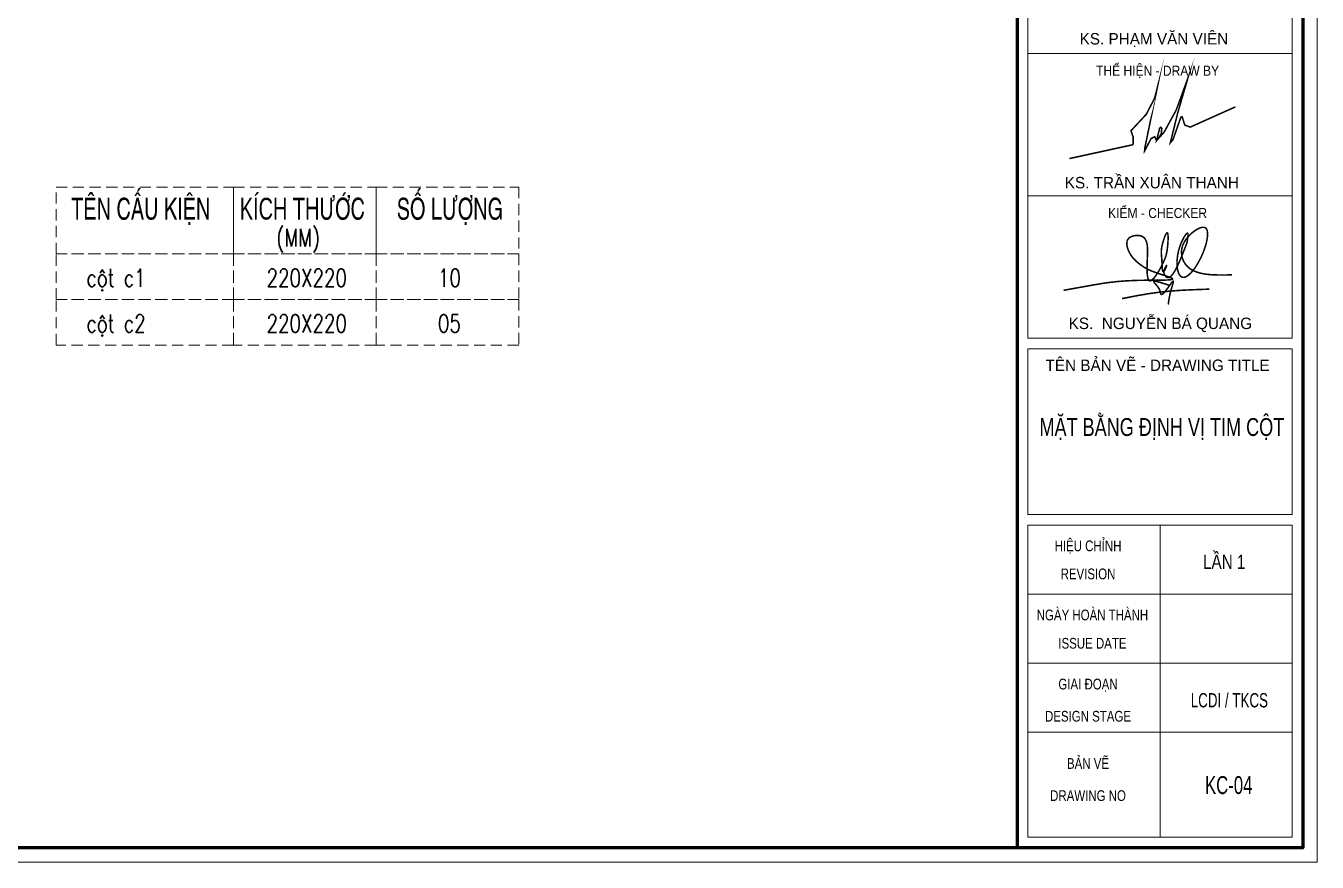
# Model space of a CAD drawing. Header units: millimetres. Extents: x -295047 to 29144, y -724756 to -246879.
# Drawn here: x -103966 to -89504, y -368365 to -359003 of the extents above; entities that cross this region are included whole.
import ezdxf
from ezdxf.enums import TextEntityAlignment as Align

# ---------------------------------------------------------------- set-up
doc = ezdxf.new("R2010")
doc.units = ezdxf.units.MM
doc.header["$MEASUREMENT"] = 0
doc.linetypes.add('HIDDEN', pattern=[0.375, 0.25, -0.125])
doc.layers.get('Defpoints').update_dxf_attribs({"color": 1})
for name, color, linetype, lineweight in [('Khungten_LCDI', 7, 'Continuous', 5), ('LC ISO', 153, 'Continuous', 13), ('LC MANH DUT', 35, 'HIDDEN', 5), ('LC Net dam 1', 30, 'Continuous', 30), ('LC Net thay', 7, 'Continuous', 25), ('LC Text1', 3, 'Continuous', 20), ('LC Text2', 7, 'Continuous', 25)]:
    doc.layers.add(name, color=color, linetype=linetype, lineweight=lineweight)
doc.styles.add('Khungten', font='VHAVAN_1.TTF', dxfattribs={"width": 0.9, "height": 5000})
doc.styles.add('LC 2', font='VHARIALN_1.TTF', dxfattribs={"width": 0.7})
doc.styles.add('LC 3', font='vnsimli.shx', dxfattribs={"width": 0.75})
doc.styles.add('Title', font='VHBLACK_1.TTF', dxfattribs={"width": 0.8})
doc.styles.add('VNAVANTH', font='VHAVANB_1.TTF', dxfattribs={"width": 0.6})

# ---------------------------------------------------------------- blocks, each defined once
blk = doc.blocks.new('NGUYEN BA QUANG')
at = {"layer": 'LC ISO', "const_width": 54}
for points in [[(-3416, -557, -0.001023), (-2231, -345, -0.008385), (-1869, -289, -0.026114), (-905, -212, -0.007166), (-491, -205, 0.001773), (-49, -203, 0.009736), (200, -197, 0.025773), (331, -186, 0.054465), (383, -173, 0.09183), (397, -166, 0.386262), (399, -152, 0.129793), (379, -135, 0.036801), (321, -108, 0.016128), (184, -59, -0.006736), (-183, 62, -0.023924), (-416, 154, -0.046785), (-684, 310, -0.041509), (-918, 503, -0.092678), (-1136, 813, -0.077778), (-1199, 1035, -0.070106), (-1196, 1141, -0.201572), (-1106, 1286, -0.091887), (-982, 1343, -0.118851), (-732, 1351, -0.227561), (-543, 1208, -0.055716), (-508, 1121, -0.035741), (-487, 1019, -0.022757), (-478, 904, -0.018678), (-477, 714, 0.005361), (-493, 294, 0.022501), (-487, 25, 0.024956), (-474, -85, 0.051878), (-451, -169, 0.084004), (-427, -209, 0.302699), (-372, -224, 0.091028), (-331, -204, 0.045769), (-285, -164, 0.031407), (-218, -87, 0.026473), (-114, 66, 0.038878), (124, 530, 0.063388), (207, 831, 0.030377), (243, 1236, 0.019395), (241, 1350, 0.050857), (231, 1429, 0.089259), (221, 1451, 0.446193), (202, 1454, 0.08967), (185, 1438, 0.048315), (156, 1388, 0.024568), (114, 1288, 0.037087), (24, 971, 0.06811), (7, 722, 0.007404), (19, 571, -0.009821), (27, 442, 0.013775), (38, 214, 0.023991), (46, 154, 0.068642), (58, 113, 0.168495), (71, 99, 0.190472), (82, 99, 0.135753), (102, 116, 0.042547), (133, 165, 0.037247), (185, 280, 0.083462), (192, 310, 0.752396), (189, 311, 0.077103), (170, 286, 0.067778), (106, 135, 0.079642), (97, 52, 0.07615), (107, 12, 0.090818), (168, -77, 0.162992), (233, -111, 0.134535), (287, -101, 0.046135), (315, -85, 0.0589), (372, -33, 0.033446), (431, 44, 0.020493), (492, 142, 0.018931), (584, 325, 0.012315), (712, 617, 0.006262), (906, 1114)], [(906, 1114, 0.006821), (929, 1272, 0.011774), (937, 1340, 0.026266), (938, 1394, 0.052103), (935, 1423, 0.076783), (930, 1436, 0.163971), (923, 1442, 0.170042), (914, 1442, 0.080479), (902, 1436, 0.05585), (881, 1417, 0.031056), (847, 1375, 0.025203), (791, 1286, 0.116129), (556, 476, 0.061974), (575, 166, 0.045365), (610, 47, 0.070676), (660, -41, 0.091415), (710, -86, 0.146905), (783, -104, 0.068448), (833, -95, 0.049636), (885, -72, 0.053986), (978, -6, 0.029209), (1056, 69, 0.021304), (1134, 162, 0.025491), (1250, 329, 0.068873), (1561, 1027, 0.01773), (1596, 1171, 0.037697), (1624, 1368, 0.029037), (1623, 1453, 0.04288), (1613, 1525, 0.066726), (1590, 1583, 0.100495), (1556, 1623, 0.111871), (1508, 1644, 0.054631), (1469, 1647, 0.041179), (1426, 1643, 0.04561), (1355, 1623, 0.04967), (1225, 1558, 0.109429), (829, 1164, 0.05047), (753, 1012, 0.368126), (1079, 156, 0.040655), (1223, 90, 0.031441), (1383, 42, 0.023503), (1557, 9, 0.017084), (1742, -10, 0.011936), (1936, -19, 0.009133), (2206, -21, 0.002915), (2480, -16)], [(274, -380, 0.002584), (99, -322, 0.004829), (-9, -289, 0.009549), (-104, -262, 0.02019), (-180, -245, 0.020391), (-210, -242, 0.037792), (-233, -241, 0.083891), (-249, -244, 0.129866), (-256, -250, 0.170647), (-258, -257, 0.074142), (-257, -264, 0.04333), (-253, -271, 0.038982), (-240, -290, 0.018381), (-209, -327, -0.006145), (-155, -388, -0.017161), (-112, -442, -0.029179), (-72, -502, -0.056277), (-39, -577, -0.025416), (-31, -610, -0.003247), (-24, -652, 0.033316), (-18, -677, 0.055631), (-12, -689, 0.087521), (-5, -698, 0.15828), (8, -703, 0.07777), (18, -702, 0.051495), (30, -698, 0.04838), (50, -685, 0.02792), (72, -667, 0.021215), (104, -635, 0.012757), (138, -596, 0.011354), (192, -528, 0.005945), (265, -430, -0.007904), (360, -301, -0.011483), (384, -270, -0.027823), (404, -249, -0.066961), (415, -240, -0.123545), (420, -238, -0.248584), (424, -240, -0.12084), (426, -246, -0.064597), (426, -260, -0.027008), (421, -289, -0.011306), (411, -326, -0.007085), (384, -419, 0.007773), (340, -569, 0.03162), (266, -923, 0.004795), (248, -1055)], [(-1368, -847, -0.004051), (-800, -737, -0.026384), (342, -582, -0.006339), (726, -556, -0.004215), (1111, -537, -0.002629), (1689, -517)]]:
    blk.add_lwpolyline(points, format="xyb", dxfattribs=at)
blk = doc.blocks.new('lcdi KC')
at = {"layer": 'Defpoints', "lineweight": 0}
blk.add_lwpolyline([(-1200, -14850), (-1200, 14850), (40800, 14850), (40800, -14850)], close=True, dxfattribs=at)
at = {"layer": 'Khungten_LCDI', "color": 5, "lineweight": 60}
blk.add_line((36600, 14650), (36600, -14650), dxfattribs=at)
at = {"layer": 'Khungten_LCDI', "color": 5, "lineweight": 25}
blk.add_line((40600, -14650), (40600, 14650), dxfattribs=at)
at = {"layer": 'Khungten_LCDI', "color": 9, "lineweight": 15}
for p, q in [((38600, -10133), (38600, -14500)), ((40450, -11100), (36750, -11100)), ((40450, -12067), (36750, -12067)), ((40450, -13033), (36750, -13033))]:
    blk.add_line(p, q, dxfattribs=at)
at = {"layer": 'Khungten_LCDI', "color": 5, "lineweight": 60}
blk.add_lwpolyline([(0, -14650), (0, 14650), (40600, 14650), (40600, -14650)], close=True, dxfattribs=at)
at = {"layer": 'Khungten_LCDI', "color": 9, "lineweight": 15}
for points in [[(36750, -1522), (40450, -1522), (40450, -3535), (36750, -3535)], [(36750, -5526), (40450, -5526), (40450, -3535), (36750, -3535)], [(36750, -7517), (40450, -7517), (40450, -5526), (36750, -5526)], [(36750, -9983), (40450, -9983), (40450, -7667), (36750, -7667)], [(36750, -14500), (40450, -14500), (40450, -10133), (36750, -10133)]]:
    blk.add_lwpolyline(points, close=True, dxfattribs=at)
at = {"layer": 'LC ISO', "const_width": 21.6}
for points in [[(38223, -4810), (38225, -4706), (38194, -4614), (38407, -4386), (38524, -4161), (38559, -4024), (38386, -4862), (38384, -4898), (38424, -4822), (38475, -4724), (38525, -4699), (38553, -4752), (38616, -4664), (38625, -4581), (38611, -4566), (38594, -4581), (38553, -4752), (38659, -4632), (38828, -4322), (38987, -3888), (38850, -4359), (38749, -4764), (38744, -4784), (38781, -4741), (38891, -4427), (38910, -4420), (38947, -4536), (39023, -4564), (39655, -4281)], [(37333, -5004), (38223, -4810)]]:
    blk.add_lwpolyline(points, dxfattribs=at)
at = {"layer": 'LC Net dam 1', "xscale": 0.4, "yscale": 0.4, "zscale": 0.4}
blk.add_blockref('NGUYEN BA QUANG', (38616, -6625), dxfattribs=at)
at = {"color": 7}
for s, style, p in [('ks. PH¹M V¡N VI£N', 'VNAVANTH', (38515, -3408)), ('ks. TRÇN XU¢N THANH ', 'VNAVANTH', (38515, -5421)), ('ks.  NGUYÔN B¸ QUANG', 'VNAVANTH', (38605, -7390)), ('tªn b¶n vÏ - drawing title', 'Khungten', (38566, -7977))]:
    blk.add_text(s, height=160, dxfattribs=dict(at, style=style)).set_placement(p, align=Align.CENTER)
for s, height, style, width, p in [('thÓ hiÖn - draw by', 140, 'Khungten', 0.9, (38566, -3845)), ('kiÓm - checker', 140, 'Khungten', 0.9, (38566, -5836)), ('hiÖu chØnh', 150, 'Khungten', 0.8, (37592, -10499)), ('revision', 150, 'Khungten', 0.8, (37592, -10891)), ('ngµy hoµn thµnh', 150, 'Khungten', 0.8, (37654, -11466)), ('issue date', 150, 'Khungten', 0.8, (37654, -11862)), ('giai ®o¹n', 150, 'Khungten', 0.8, (37592, -12433)), ('lcdi / tkcs', 200, 'Title', 0.7, (39571, -12684)), ('design stage', 150, 'Khungten', 0.8, (37592, -12883)), ('b¶n vÏ', 150, 'Khungten', 0.8, (37592, -13544)), ('drawing nO', 150, 'Khungten', 0.8, (37592, -13994))]:
    blk.add_text(s, height=height, dxfattribs=dict(at, style=style, width=width)).set_placement(p, align=Align.CENTER)
at = {"color": 7, "style": 'Khungten', "width": 0.8}
for tag, p in [('REVISION', (39499, -10746)), ('NGAYHT', (39546, -11609))]:
    blk.add_attdef(tag, text='', height=200, dxfattribs=at).set_placement(p, align=Align.CENTER)
at = {"layer": 'LC Text1', "style": 'Title', "width": 1.485915}
for tag, p, p2 in [('TENBANVE1', (36913, -8886), (40339, -8886)), ('TENBANVE2', (36913, -9562), (40339, -9562))]:
    blk.add_attdef(tag, text='', height=250, dxfattribs=at).set_placement(p, p2, align=Align.FIT)
at = {"layer": 'LC Text1', "style": 'Title', "width": 0.7}
blk.add_attdef('SOBANVE', text='', height=250, dxfattribs=at).set_placement((39562, -13896), align=Align.CENTER)

msp = doc.modelspace()

# ---------------------------------------------------------------- linework, layer by layer
at = {"layer": 'LC MANH DUT', "ltscale": 500, "elevation": 0}
for points in [[(-103627.5, -360808.1), (-101641.1, -360808.1), (-101641.1, -361555.4), (-103627.5, -361555.4)], [(-101641.1, -360808.1), (-100043.7, -360808.1), (-100043.7, -361555.4), (-101641.1, -361555.4)], [(-100043.7, -360808.1), (-98446.2, -360808.1), (-98446.2, -361555.4), (-100043.7, -361555.4)], [(-103627.5, -361555.4), (-101641.1, -361555.4), (-101641.1, -362065.6), (-103627.5, -362065.6)], [(-101641.1, -361555.4), (-100043.7, -361555.4), (-100043.7, -362065.6), (-101641.1, -362065.6)], [(-100043.7, -361555.4), (-98446.2, -361555.4), (-98446.2, -362065.6), (-100043.7, -362065.6)], [(-103627.5, -362065.6), (-101641.1, -362065.6), (-101641.1, -362575.8), (-103627.5, -362575.8)], [(-101641.1, -362065.6), (-100043.7, -362065.6), (-100043.7, -362575.8), (-101641.1, -362575.8)], [(-100043.7, -362065.6), (-98446.2, -362065.6), (-98446.2, -362575.8), (-100043.7, -362575.8)]]:
    msp.add_lwpolyline(points, close=True, dxfattribs=at)

# ---------------------------------------------------------------- block references
at = {"layer": 'LC Net thay'}
ref = msp.add_blockref('lcdi KC', (-122144.2, -356485.3), dxfattribs=dict(at, xscale=0.8, yscale=0.8, zscale=0.8))
ref.add_attrib('REVISION', 'lÇn 1', dxfattribs={"layer": 'LC Text1', "height": 160, "style": 'Khungten', "width": 0.8}).set_placement((-90545.2, -365082.3), align=Align.CENTER)
ref.add_attrib('SOBANVE', 'KC-04', dxfattribs={"layer": 'LC Text1', "height": 200, "style": 'Title', "width": 0.7}).set_placement((-90494.6, -367602.2), align=Align.CENTER)
ref.add_attrib('TENBANVE1', 'mÆt b»ng ®Þnh vÞ tim cét', dxfattribs={"layer": 'LC Text1', "height": 200, "style": 'Title', "width": 0.637641}).set_placement((-92614.1, -363593.9), (-89872.9, -363593.9), align=Align.FIT)

# ---------------------------------------------------------------- texts
at = {"layer": 'LC Text1', "style": 'LC 3', "width": 0.75}
for s, p in [('(MM)', (-101159, -361474.7, 0)), ('cét c1', (-103285.9, -361924.3, 0)), ('cét c2', (-103285.9, -362434.5, 0))]:
    msp.add_text(s, height=200, dxfattribs=at).set_placement(p)
for s, p in [('220X220', (-100819.5, -361924.3, 0)), ('10', (-99222, -361924.3, 0)), ('220X220', (-100819.5, -362434.5, 0)), ('05', (-99222, -362434.5, 0))]:
    msp.add_text(s, height=200, dxfattribs=at).set_placement(p, align=Align.CENTER)
at = {"layer": 'LC Text2', "lineweight": -2, "style": 'LC 2', "width": 0.8}
for s, height, p in [('tªn cÊu kiÖn', 243.448, (-103458, -361171.6, 0)), ('kÝch th\xadíc', 243.45, (-101569.7, -361171.6, 0)), ('sè l\xadîng', 243.45, (-99811.8, -361171.6, 0))]:
    msp.add_text(s, height=height, dxfattribs=at).set_placement(p)

doc.saveas('drawing.dxf')
